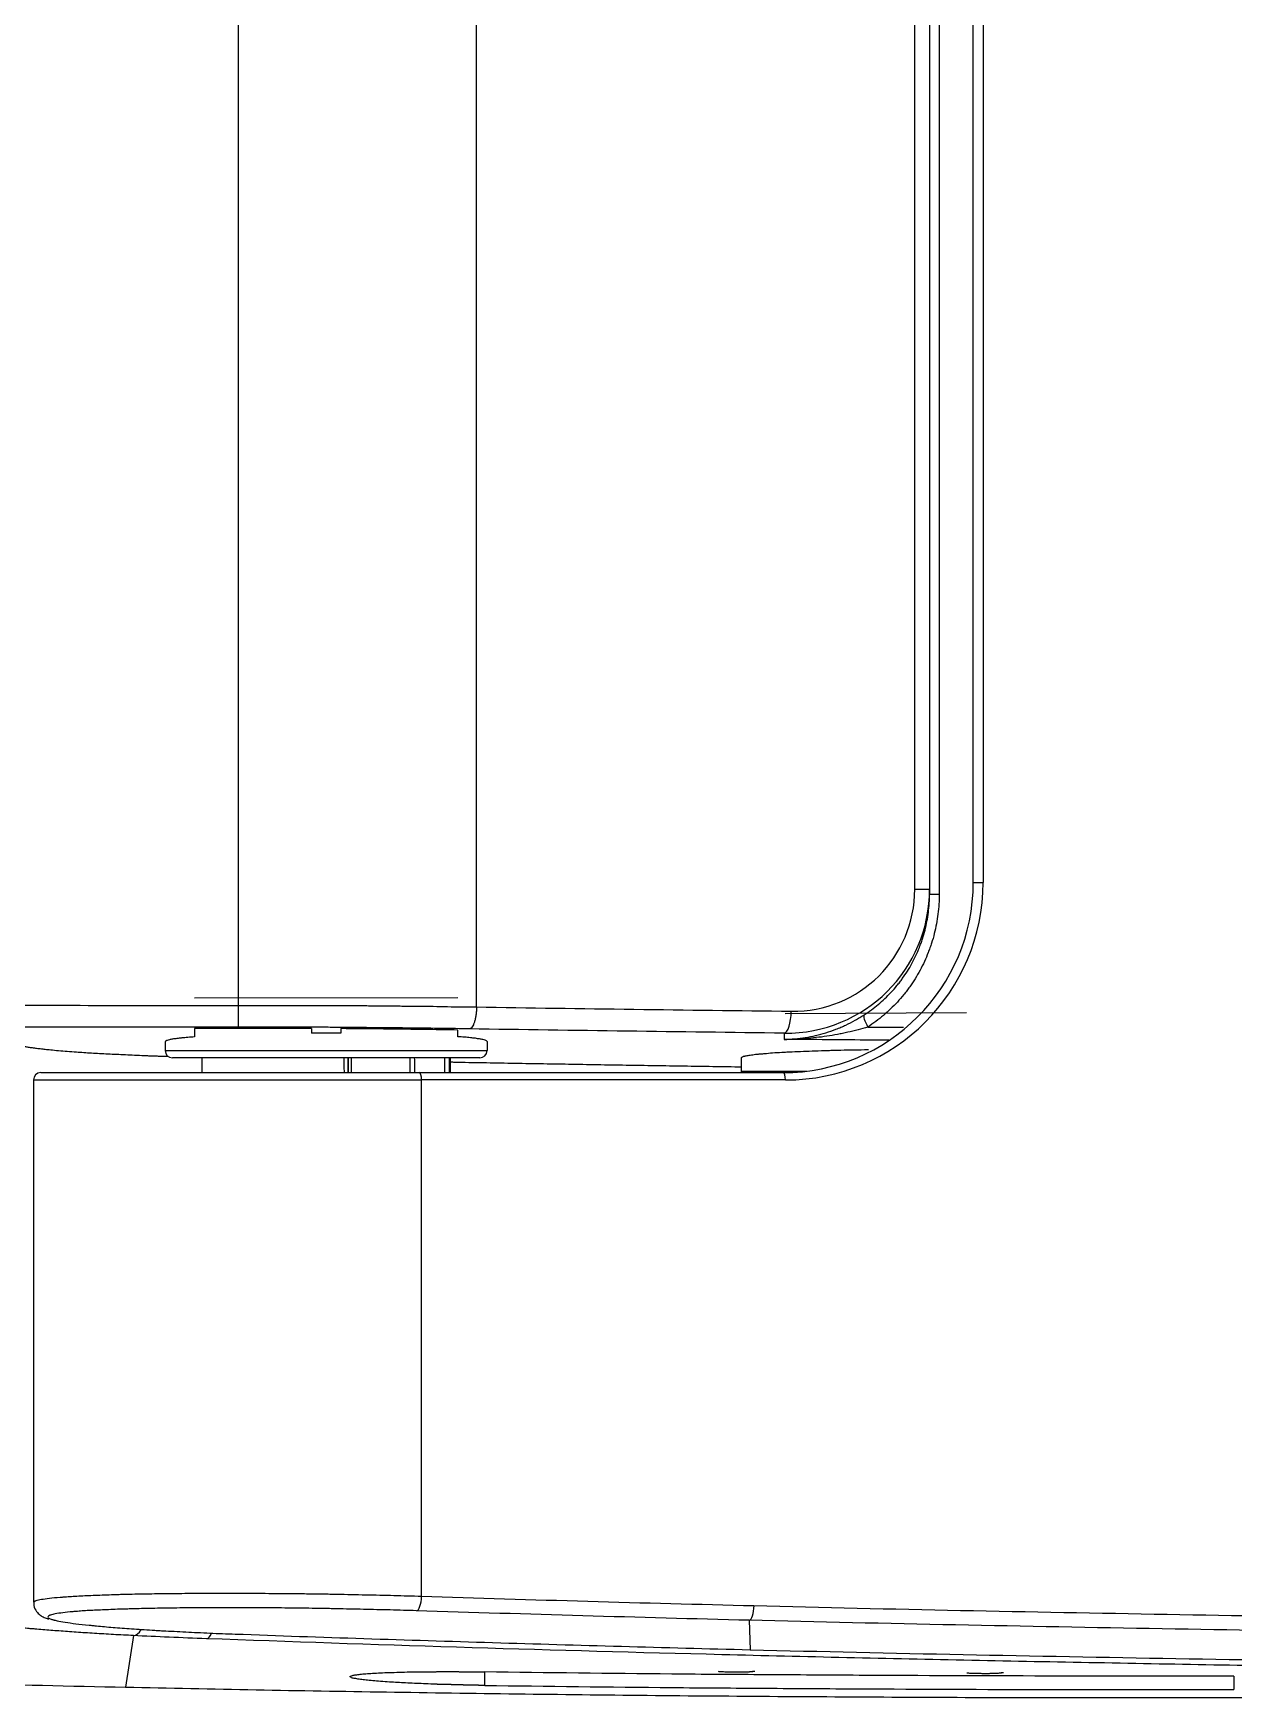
# Model space of a CAD drawing. Header units: millimetres. Extents: x -33000 to 294000, y 0 to 42408.
# Drawn here: x 8593.6 to 8675.6, y 15404.7 to 15518.5 of the extents above; entities that cross this region are included whole.
import ezdxf

# ---------------------------------------------------------------- set-up
doc = ezdxf.new("R2010")
doc.units = ezdxf.units.MM
doc.header["$LTSCALE"] = 50
doc.layers.add('arch', color=8, linetype='Continuous')

msp = doc.modelspace()

# ---------------------------------------------------------------- linework, layer by layer
at = {"layer": 'arch', "linetype": 'Continuous'}
for p, q in [((8653.83, 15459.97), (8653.83, 15749.08)), ((8654.84, 15749.08), (8654.84, 15459.97)), ((8655.5, 15749.43), (8655.5, 15459.63)), ((8657.83, 15460.42), (8657.83, 15748.63)), ((8658.5, 15748.63), (8658.5, 15460.42)), ((8653.83, 15459.97), (8654.84, 15459.97)), ((8654.84, 15459.97), (8654.84, 15459.63)), ((8657.83, 15460.42), (8658.5, 15460.42)), ((8654.84, 15459.63), (8655.5, 15459.63)), ((8604.59, 15452.54), (8622.59, 15452.55)), ((8657.36, 15451.51), (8644.96, 15451.44)), ((8602.59, 15449.54), (8602.59, 15448.93)), ((8602.59, 15448.93), (8624.59, 15448.93)), ((8624.59, 15449.55), (8624.59, 15448.93)), ((8624.09, 15448.43), (8603.09, 15448.43)), ((8605.1, 15448.43), (8605.09, 15447.42)), ((8622.09, 15447.42), (8622.09, 15448.43)), ((8641.96, 15448.42), (8641.96, 15447.53)), ((8641.96, 15447.53), (8646.46, 15447.53)), ((8593.59, 15446.92), (8593.59, 15411.21)), ((8593.59, 15446.92), (8620.11, 15446.92)), ((8594.09, 15447.42), (8619.95, 15447.42)), ((8619.95, 15447.42), (8644.83, 15447.42)), ((8645, 15446.92), (8620.11, 15446.92)), ((8642.51, 15409.98), (8642.58, 15407.97)), ((8600.42, 15408.93), (8599.88, 15405.41))]:
    msp.add_line(p, q, dxfattribs=at)
for centre, start, end in [((8603.09, 15448.93), 180, 270), ((8624.09, 15448.93), 270, 0), ((8642.46, 15447.53), 180, 191.7773), ((8594.09, 15446.92), 90, 180)]:
    msp.add_arc(centre, 0.5, start, end, dxfattribs=at)
for centre, major_axis, ratio, start_param, end_param in [((8644.83, 15460.42), (13, 0), 1, 4.712389, 6.283185), ((8644.84, 15460.13), (6.87, -7.39), 0.984122, 5.533672, 7.097085), ((8645, 15460.42), (13.5, 0), 1, 4.712389, 6.283185), ((8645.33, 15460.13), (5.8, -6.33), 0.981332, 5.539892, 7.103305), ((8644.9, 15451.62), (0.02, 1.5), 0.325964, 3.199207, 4.7161), ((8650.93, 15450.54), (0.544, -0.839), 0.254745, 3.188486, 4.548556), ((8619.95, 15446.92), (0, 0.5), 0.325982, 4.712389, 6.283185), ((8644.83, 15446.92), (0, 0.5), 0.325982, 4.712389, 6.283185), ((8619.79, 15411.63), (0.032, 0.999), 0.32583, 3.194436, 4.722836), ((8642.52, 15410.98), (0.025, 1), 0.32589, 3.194438, 4.720576), ((8600.46, 15410.43), (-0.08, -1.5), 0.514192, 0.058252, 0.785639), ((8605.46, 15410.22), (-0.05, -1.5), 0.325788, 0.052844, 0.730475)]:
    msp.add_ellipse(centre, major_axis=major_axis, ratio=ratio, start_param=start_param, end_param=end_param, dxfattribs=at)
for points, degree in [([(8607.58, 15757.03), (8607.58, 15452.02)], 1), ([(8623.87, 15451.91), (8623.87, 15757.14)], 1), ([(8590.32, 15452.03), (8596.07, 15452.02), (8601.82, 15452.02), (8607.58, 15452.02)], 3), ([(8607.58, 15450.52), (8601.82, 15450.52), (8596.07, 15450.53), (8590.32, 15450.53)], 3), ([(8604.59, 15450.44), (8604.59, 15450.25), (8604.59, 15450.06), (8604.59, 15449.87)], 3), ([(8607.58, 15450.44), (8606.58, 15450.44), (8605.59, 15450.44), (8604.59, 15450.44)], 3), ([(8612.59, 15450.44), (8612.59, 15450.33), (8612.59, 15450.22), (8612.59, 15450.11)], 3), ([(8614.59, 15450.11), (8614.26, 15450.11), (8613.59, 15450.11), (8612.92, 15450.11), (8612.59, 15450.11)], 3), ([(8614.59, 15450.43), (8614.59, 15450.32), (8614.59, 15450.22), (8614.59, 15450.11)], 3), ([(8622.59, 15449.88), (8622.59, 15450.03), (8622.59, 15450.18), (8622.59, 15450.33)], 3), ([(8644.91, 15450.12), (8644.91, 15449.99), (8644.91, 15449.87), (8644.9, 15449.74)], 3), ([(8644.9, 15449.74), (8644.9, 15449.72), (8644.9, 15449.71), (8644.9, 15449.69)], 3), ([(8650.63, 15450.54), (8651.44, 15450.53), (8652.26, 15450.53), (8653.07, 15450.52)], 3), ([(8614.84, 15447.42), (8614.83, 15447.76), (8614.83, 15448.09), (8614.83, 15448.43)], 3), ([(8615.09, 15447.42), (8615.09, 15447.76), (8615.09, 15448.09), (8615.09, 15448.43)], 3), ([(8615.09, 15448.43), (8615.09, 15448.09), (8615.09, 15447.76), (8615.09, 15447.42)], 3), ([(8615.3, 15448.43), (8615.3, 15448.09), (8615.3, 15447.76), (8615.31, 15447.42)], 3), ([(8619.34, 15447.42), (8619.34, 15447.76), (8619.34, 15448.09), (8619.34, 15448.43)], 3), ([(8619.62, 15448.43), (8619.63, 15448.09), (8619.63, 15447.76), (8619.63, 15447.42)], 3), ([(8621.7, 15447.42), (8621.7, 15447.76), (8621.7, 15448.09), (8621.7, 15448.43)], 3), ([(8622, 15448.43), (8622, 15448.09), (8622, 15447.76), (8622, 15447.42)], 3), ([(8620.11, 15411.63), (8620.11, 15423.39), (8620.11, 15435.16), (8620.11, 15446.92)], 3), ([(8620.11, 15411.63), (8627.69, 15411.38), (8635.27, 15411.17), (8642.84, 15410.98)], 3), ([(8642.51, 15409.98), (8634.93, 15410.17), (8627.35, 15410.39), (8619.77, 15410.63)], 3), ([(8605.43, 15408.72), (8604.55, 15408.75), (8602.84, 15408.82), (8601.22, 15408.89), (8600.42, 15408.93)], 3), ([(8624.43, 15405.53), (8624.43, 15405.84), (8624.43, 15406.14), (8624.43, 15406.45)], 3), ([(8675.63, 15406.16), (8675.63, 15405.85), (8675.63, 15405.54), (8675.63, 15405.24)], 3)]:
    msp.add_open_spline(points, degree=degree, dxfattribs=at)
for points, knots in [([(8650.37, 15451.37), (8650.71, 15451.59), (8651.03, 15451.83), (8651.64, 15452.34), (8651.93, 15452.62), (8652.35, 15453.06), (8652.48, 15453.21), (8652.67, 15453.45), (8652.74, 15453.52), (8652.86, 15453.69), (8652.92, 15453.77), (8653.22, 15454.18), (8653.44, 15454.52), (8653.82, 15455.24), (8654, 15455.61), (8654.19, 15456.08), (8654.24, 15456.23), (8654.29, 15456.37), (8654.32, 15456.47), (8654.34, 15456.52), (8654.42, 15456.77), (8654.48, 15456.97), (8654.63, 15457.57), (8654.71, 15457.97), (8654.81, 15458.79), (8654.84, 15459.21), (8654.84, 15459.63)], [0, 0, 0, 0, 0.125, 0.125, 0.25, 0.25, 0.3125, 0.3125, 0.34375, 0.34375, 0.375, 0.375, 0.5, 0.5, 0.625, 0.625, 0.65625, 0.671875, 0.671875, 0.6875, 0.6875, 0.75, 0.75, 0.875, 0.875, 1, 1, 1, 1]), ([(8655.5, 15459.63), (8655.5, 15459.17), (8655.47, 15458.71), (8655.36, 15457.82), (8655.28, 15457.37), (8655.11, 15456.71), (8655.05, 15456.49), (8654.96, 15456.22), (8654.95, 15456.17), (8654.91, 15456.06), (8654.85, 15455.9), (8654.79, 15455.74), (8654.59, 15455.22), (8654.4, 15454.81), (8653.98, 15454.03), (8653.74, 15453.65), (8653.42, 15453.19), (8653.35, 15453.1), (8653.25, 15452.97), (8653.22, 15452.92), (8653.15, 15452.84), (8652.97, 15452.62), (8652.79, 15452.41), (8652.34, 15451.92), (8652.02, 15451.62), (8651.35, 15451.05), (8651, 15450.78), (8650.63, 15450.54)], [0, 0, 0, 0, 0.125, 0.125, 0.25, 0.25, 0.3125, 0.3125, 0.328125, 0.328125, 0.34375, 0.375, 0.375, 0.5, 0.5, 0.625, 0.625, 0.65625, 0.65625, 0.671875, 0.671875, 0.6875, 0.75, 0.75, 0.875, 0.875, 1, 1, 1, 1]), ([(8607.58, 15452.02), (8607.58, 15451.93), (8607.58, 15451.83), (8607.58, 15451.65), (8607.58, 15451.55), (8607.58, 15451.38), (8607.58, 15451.29), (8607.58, 15451.13), (8607.58, 15451.06), (8607.58, 15450.92), (8607.58, 15450.86), (8607.58, 15450.75), (8607.58, 15450.7), (8607.58, 15450.62), (8607.58, 15450.59), (8607.58, 15450.54), (8607.58, 15450.53), (8607.58, 15450.52)], [0, 0, 0, 0, 0.125, 0.125, 0.25, 0.25, 0.375, 0.375, 0.5, 0.5, 0.625, 0.625, 0.75, 0.75, 0.875, 0.875, 1, 1, 1, 1]), ([(8607.58, 15452.02), (8607.92, 15452.02), (8608.61, 15452.02), (8609.31, 15452.02), (8610, 15452.02), (8610.35, 15452.02), (8611.04, 15452.02), (8611.38, 15452.02), (8612.07, 15452.02), (8612.42, 15452.02), (8613.11, 15452.02), (8613.45, 15452.02), (8613.97, 15452.01), (8614.14, 15452.01), (8614.49, 15452.01), (8614.66, 15452.01), (8615.17, 15452.01), (8615.52, 15452.01), (8616.2, 15452), (8616.54, 15452), (8617.22, 15451.99), (8617.56, 15451.99), (8618.23, 15451.98), (8618.57, 15451.98), (8619.07, 15451.97), (8619.24, 15451.97), (8619.58, 15451.97), (8619.74, 15451.97), (8620.24, 15451.96), (8620.58, 15451.96), (8621.24, 15451.95), (8621.57, 15451.94), (8622.23, 15451.93), (8622.89, 15451.92), (8623.55, 15451.91), (8623.87, 15451.91)], [0, 0, 0, 0, 0.0625, 0.125, 0.125, 0.1875, 0.1875, 0.25, 0.25, 0.3125, 0.3125, 0.375, 0.375, 0.40625, 0.40625, 0.4375, 0.4375, 0.5, 0.5, 0.5625, 0.5625, 0.625, 0.625, 0.6875, 0.6875, 0.71875, 0.71875, 0.75, 0.75, 0.8125, 0.8125, 0.875, 0.875, 0.9375, 1, 1, 1, 1]), ([(8623.87, 15451.91), (8623.87, 15451.81), (8623.87, 15451.72), (8623.85, 15451.53), (8623.84, 15451.44), (8623.82, 15451.26), (8623.8, 15451.18), (8623.77, 15451.02), (8623.75, 15450.94), (8623.7, 15450.81), (8623.68, 15450.74), (8623.63, 15450.63), (8623.6, 15450.59), (8623.54, 15450.51), (8623.51, 15450.47), (8623.45, 15450.43), (8623.42, 15450.42), (8623.39, 15450.41)], [0, 0, 0, 0, 0.125, 0.125, 0.25, 0.25, 0.375, 0.375, 0.5, 0.5, 0.625, 0.625, 0.75, 0.75, 0.875, 0.875, 1, 1, 1, 1]), ([(8623.87, 15451.91), (8627.46, 15451.85), (8631.05, 15451.8), (8638.22, 15451.71), (8641.8, 15451.66), (8645.39, 15451.62)], [0, 0, 0, 0, 0.5, 0.5, 1, 1, 1, 1]), ([(8644.9, 15449.69), (8644.91, 15449.69), (8644.91, 15449.69), (8644.92, 15449.69), (8644.92, 15449.69), (8644.92, 15449.69), (8644.92, 15449.69), (8644.92, 15449.69), (8644.93, 15449.69), (8644.93, 15449.69), (8644.94, 15449.69), (8644.96, 15449.69), (8644.98, 15449.69), (8645.02, 15449.69), (8645.05, 15449.69), (8645.14, 15449.7), (8645.2, 15449.7), (8645.33, 15449.71), (8645.39, 15449.71), (8645.51, 15449.72), (8645.57, 15449.72), (8645.87, 15449.75), (8646.11, 15449.78), (8646.58, 15449.86), (8646.82, 15449.9), (8647.29, 15450.01), (8647.52, 15450.08), (8647.98, 15450.22), (8648.21, 15450.3), (8648.5, 15450.41), (8648.56, 15450.43), (8648.67, 15450.48), (8648.73, 15450.5), (8648.9, 15450.57), (8649.01, 15450.62), (8649.34, 15450.78), (8649.55, 15450.89), (8649.87, 15451.06), (8649.97, 15451.12), (8650.17, 15451.25), (8650.27, 15451.31), (8650.37, 15451.37)], [0, 0, 0, 0, 0.001953, 0.00293, 0.003418, 0.003418, 0.003662, 0.003662, 0.003906, 0.003906, 0.007812, 0.007812, 0.015625, 0.015625, 0.03125, 0.03125, 0.0625, 0.0625, 0.09375, 0.09375, 0.125, 0.125, 0.25, 0.25, 0.375, 0.375, 0.5, 0.5, 0.625, 0.625, 0.65625, 0.65625, 0.6875, 0.6875, 0.75, 0.75, 0.875, 0.875, 0.9375, 0.9375, 1, 1, 1, 1]), ([(8604.59, 15449.87), (8604.43, 15449.85), (8604.28, 15449.84), (8603.99, 15449.82), (8603.86, 15449.8), (8603.7, 15449.79), (8603.67, 15449.78), (8603.61, 15449.78), (8603.52, 15449.77), (8603.44, 15449.76), (8603.28, 15449.74), (8603.09, 15449.71), (8602.87, 15449.67), (8602.76, 15449.64), (8602.7, 15449.62), (8602.68, 15449.61), (8602.66, 15449.6), (8602.65, 15449.6), (8602.64, 15449.59), (8602.63, 15449.58), (8602.6, 15449.57), (8602.59, 15449.55), (8602.59, 15449.54)], [0, 0, 0, 0, 0.125, 0.125, 0.25, 0.25, 0.28125, 0.28125, 0.3125, 0.375, 0.375, 0.5, 0.625, 0.75, 0.75, 0.8125, 0.8125, 0.84375, 0.84375, 0.875, 0.875, 1, 1, 1, 1]), ([(8623.39, 15450.41), (8623.07, 15450.42), (8622.43, 15450.43), (8621.8, 15450.43), (8621.15, 15450.44), (8620.83, 15450.45), (8620.19, 15450.46), (8619.87, 15450.46), (8619.38, 15450.47), (8619.22, 15450.47), (8618.89, 15450.47), (8618.73, 15450.48), (8618.24, 15450.48), (8617.92, 15450.48), (8617.26, 15450.49), (8616.93, 15450.49), (8616.28, 15450.5), (8615.61, 15450.51), (8614.95, 15450.51), (8614.45, 15450.51), (8614.28, 15450.51), (8613.95, 15450.51), (8613.78, 15450.52), (8613.28, 15450.52), (8612.94, 15450.52), (8612.27, 15450.52), (8611.94, 15450.52), (8611.27, 15450.52), (8610.93, 15450.52), (8610.26, 15450.52), (8609.93, 15450.52), (8609.26, 15450.52), (8608.58, 15450.52), (8607.91, 15450.52), (8607.58, 15450.52)], [0, 0, 0, 0, 0.0625, 0.125, 0.125, 0.1875, 0.1875, 0.25, 0.25, 0.28125, 0.28125, 0.3125, 0.3125, 0.375, 0.375, 0.4375, 0.4375, 0.5, 0.5625, 0.5625, 0.59375, 0.59375, 0.625, 0.625, 0.6875, 0.6875, 0.75, 0.75, 0.8125, 0.8125, 0.875, 0.875, 0.9375, 1, 1, 1, 1]), ([(8612.59, 15450.44), (8612.38, 15450.44), (8612.17, 15450.44), (8611.76, 15450.44), (8611.55, 15450.44), (8610.92, 15450.44), (8610.5, 15450.44), (8609.67, 15450.44), (8609.25, 15450.44), (8608.41, 15450.44), (8607.99, 15450.44), (8607.58, 15450.44)], [0, 0, 0, 0, 0.125, 0.125, 0.25, 0.25, 0.5, 0.5, 0.75, 0.75, 1, 1, 1, 1]), ([(8622.59, 15450.33), (8622.27, 15450.34), (8621.61, 15450.35), (8620.96, 15450.36), (8620.3, 15450.37), (8619.97, 15450.37), (8619.31, 15450.38), (8618.97, 15450.39), (8618.31, 15450.39), (8617.98, 15450.4), (8617.47, 15450.4), (8617.3, 15450.41), (8616.97, 15450.41), (8616.8, 15450.41), (8616.29, 15450.42), (8615.95, 15450.42), (8615.27, 15450.42), (8614.93, 15450.43), (8614.59, 15450.43)], [0, 0, 0, 0, 0.125, 0.25, 0.25, 0.375, 0.375, 0.5, 0.5, 0.625, 0.625, 0.6875, 0.6875, 0.75, 0.75, 0.875, 0.875, 1, 1, 1, 1]), ([(8624.59, 15449.55), (8624.59, 15449.57), (8624.58, 15449.58), (8624.54, 15449.61), (8624.47, 15449.64), (8624.37, 15449.67), (8624.24, 15449.7), (8624.16, 15449.71), (8624.06, 15449.73), (8624.04, 15449.73), (8623.99, 15449.74), (8623.97, 15449.74), (8623.9, 15449.75), (8623.85, 15449.76), (8623.69, 15449.78), (8623.46, 15449.81), (8623.06, 15449.85), (8622.75, 15449.87), (8622.59, 15449.88)], [0, 0, 0, 0, 0.125, 0.125, 0.25, 0.375, 0.375, 0.5, 0.5, 0.53125, 0.53125, 0.5625, 0.5625, 0.625, 0.625, 0.75, 0.875, 1, 1, 1, 1]), ([(8644.91, 15450.12), (8641.32, 15450.16), (8637.74, 15450.21), (8630.56, 15450.3), (8626.98, 15450.36), (8623.39, 15450.41)], [0, 0, 0, 0, 0.5, 0.5, 1, 1, 1, 1]), ([(8650.63, 15450.54), (8650.4, 15450.47), (8650.18, 15450.41), (8649.72, 15450.29), (8649.48, 15450.23), (8649.13, 15450.15), (8649.01, 15450.12), (8648.78, 15450.08), (8648.66, 15450.05), (8648.3, 15449.99), (8648.06, 15449.95), (8647.58, 15449.87), (8647.34, 15449.84), (8646.85, 15449.79), (8646.61, 15449.77), (8646.13, 15449.73), (8645.88, 15449.72), (8645.52, 15449.7), (8645.39, 15449.7), (8645.21, 15449.69), (8645.15, 15449.69), (8645.06, 15449.69), (8645.03, 15449.69), (8644.98, 15449.69), (8644.96, 15449.69), (8644.94, 15449.69), (8644.93, 15449.69), (8644.92, 15449.69), (8644.92, 15449.69), (8644.92, 15449.69), (8644.92, 15449.69), (8644.91, 15449.69), (8644.91, 15449.69), (8644.9, 15449.69)], [0, 0, 0, 0, 0.125, 0.125, 0.25, 0.25, 0.3125, 0.3125, 0.375, 0.375, 0.5, 0.5, 0.625, 0.625, 0.75, 0.75, 0.875, 0.875, 0.9375, 0.9375, 0.96875, 0.96875, 0.984375, 0.984375, 0.992188, 0.992188, 0.996094, 0.996094, 0.99707, 0.99707, 0.998047, 0.998047, 1, 1, 1, 1]), ([(8592.13, 15449.47), (8592.13, 15449.47), (8592.13, 15449.47), (8592.14, 15449.47), (8592.14, 15449.46), (8592.15, 15449.46), (8592.15, 15449.45), (8592.16, 15449.45), (8592.16, 15449.45), (8592.17, 15449.44), (8592.18, 15449.44), (8592.18, 15449.44), (8592.19, 15449.43), (8592.19, 15449.43), (8592.2, 15449.42), (8592.21, 15449.42), (8592.22, 15449.42), (8592.22, 15449.41), (8592.23, 15449.41), (8592.24, 15449.41), (8592.25, 15449.4), (8592.25, 15449.4), (8592.26, 15449.39), (8592.27, 15449.39), (8592.28, 15449.39), (8592.29, 15449.38), (8592.3, 15449.38), (8592.31, 15449.38), (8592.32, 15449.37), (8592.33, 15449.37), (8592.34, 15449.37), (8592.35, 15449.36), (8592.36, 15449.36), (8592.37, 15449.35), (8592.38, 15449.35), (8592.39, 15449.35), (8592.4, 15449.34), (8592.42, 15449.34), (8592.43, 15449.34), (8592.44, 15449.33), (8592.45, 15449.33), (8592.47, 15449.32), (8592.48, 15449.32), (8592.49, 15449.32), (8592.5, 15449.31), (8592.52, 15449.31), (8592.53, 15449.31), (8592.59, 15449.29), (8592.72, 15449.26), (8592.92, 15449.22), (8593.16, 15449.18), (8593.42, 15449.14), (8593.72, 15449.1), (8594.04, 15449.06), (8594.39, 15449.02), (8594.8, 15448.98), (8595.3, 15448.93), (8595.89, 15448.88), (8596.47, 15448.84), (8597.02, 15448.8), (8597.55, 15448.77), (8598.1, 15448.74), (8598.67, 15448.71), (8599.26, 15448.68), (8599.87, 15448.65), (8600.5, 15448.62), (8600.97, 15448.6), (8601.27, 15448.59), (8601.39, 15448.58), (8601.51, 15448.58), (8601.63, 15448.58), (8601.75, 15448.57), (8601.86, 15448.57), (8601.98, 15448.56), (8602.11, 15448.56), (8602.23, 15448.55), (8602.35, 15448.55), (8602.47, 15448.55), (8602.55, 15448.54), (8602.59, 15448.54)], [0, 0, 0, 0, 0.003412, 0.006821, 0.010227, 0.01363, 0.01703, 0.020427, 0.023821, 0.027212, 0.030601, 0.033986, 0.037369, 0.040748, 0.044125, 0.0475, 0.050871, 0.05424, 0.057607, 0.06097, 0.064332, 0.06769, 0.071047, 0.0744, 0.077752, 0.0811, 0.084447, 0.087791, 0.091133, 0.094473, 0.09781, 0.101145, 0.104478, 0.107809, 0.111138, 0.114465, 0.11779, 0.121112, 0.124433, 0.127752, 0.131069, 0.134384, 0.137697, 0.141009, 0.144318, 0.147626, 0.150933, 0.154237, 0.192347, 0.230438, 0.268563, 0.306777, 0.345068, 0.383323, 0.421594, 0.459933, 0.510938, 0.561875, 0.612871, 0.651116, 0.689316, 0.727523, 0.765792, 0.804097, 0.842347, 0.880594, 0.91889, 0.925666, 0.932438, 0.939206, 0.945971, 0.952733, 0.959492, 0.966248, 0.973002, 0.979754, 0.986504, 0.993252, 1, 1, 1, 1]), ([(8650.67, 15448.97), (8650.65, 15448.97), (8650.64, 15448.97), (8650.31, 15448.97), (8649.69, 15448.96), (8649.08, 15448.95), (8648.63, 15448.94), (8648.44, 15448.93), (8648.25, 15448.93), (8648.18, 15448.93), (8648.14, 15448.93), (8648.03, 15448.92), (8647.96, 15448.92), (8647.59, 15448.91), (8647.3, 15448.9), (8646.75, 15448.88), (8646.48, 15448.87), (8645.95, 15448.85), (8645.7, 15448.84), (8645.42, 15448.83), (8645.39, 15448.83), (8645.33, 15448.82), (8645.24, 15448.82), (8645.15, 15448.81), (8644.97, 15448.81), (8644.86, 15448.8), (8644.52, 15448.78), (8644.31, 15448.77), (8643.91, 15448.74), (8643.73, 15448.72), (8643.51, 15448.7), (8643.46, 15448.7), (8643.38, 15448.69), (8643.34, 15448.69), (8643.21, 15448.68), (8643.14, 15448.67), (8642.91, 15448.65), (8642.65, 15448.61), (8642.44, 15448.58), (8642.3, 15448.56), (8642.25, 15448.55), (8642.21, 15448.54), (8642.19, 15448.53), (8642.18, 15448.53), (8642.16, 15448.52), (8642.14, 15448.52), (8642.07, 15448.5), (8642.02, 15448.48), (8641.97, 15448.45), (8641.96, 15448.43), (8641.96, 15448.42)], [0, 0, 0, 0, 0.003718, 0.003718, 0.070713, 0.137708, 0.137708, 0.171206, 0.17958, 0.17958, 0.187954, 0.187954, 0.204703, 0.204703, 0.271698, 0.271698, 0.338693, 0.338693, 0.405688, 0.405688, 0.414062, 0.414062, 0.422437, 0.439185, 0.439185, 0.472683, 0.472683, 0.539678, 0.539678, 0.606673, 0.606673, 0.623421, 0.623421, 0.64017, 0.64017, 0.673668, 0.673668, 0.740662, 0.807657, 0.807657, 0.841155, 0.849529, 0.849529, 0.857904, 0.857904, 0.874652, 0.874652, 0.941647, 0.941647, 1, 1, 1, 1]), ([(8652.06, 15449.63), (8651.66, 15449.63), (8651.25, 15449.64), (8648.87, 15449.66), (8646.89, 15449.68), (8644.9, 15449.69)], [0, 0, 0, 0, 0.171242, 0.171242, 1, 1, 1, 1]), ([(8602.59, 15448.54), (8602.61, 15448.54), (8602.65, 15448.54), (8602.72, 15448.54), (8602.76, 15448.54), (8602.78, 15448.54)], [0, 0, 0, 0, 0.33335, 0.666682, 1, 1, 1, 1]), ([(8622.09, 15448.15), (8622.18, 15448.15), (8622.93, 15448.13), (8624.32, 15448.11), (8626.26, 15448.07), (8628.21, 15448.04), (8630.17, 15448.01), (8632.13, 15447.97), (8634.1, 15447.94), (8636.07, 15447.91), (8638.05, 15447.88), (8640.03, 15447.85), (8641.36, 15447.83), (8642.02, 15447.82)], [0, 0, 0, 0, 0.014537, 0.111755, 0.209267, 0.307073, 0.405173, 0.503569, 0.602261, 0.70125, 0.800535, 0.900119, 1, 1, 1, 1]), ([(8593.59, 15411.21), (8593.59, 15411.22), (8593.6, 15411.23), (8593.62, 15411.26), (8593.64, 15411.27), (8593.68, 15411.29), (8593.69, 15411.3), (8593.72, 15411.31), (8593.73, 15411.32), (8593.75, 15411.32), (8593.76, 15411.33), (8593.86, 15411.36), (8593.98, 15411.39), (8594.28, 15411.44), (8594.46, 15411.47), (8594.89, 15411.52), (8595.13, 15411.54), (8595.44, 15411.56), (8595.47, 15411.57), (8595.54, 15411.57), (8595.58, 15411.57), (8595.69, 15411.58), (8595.91, 15411.6), (8596.14, 15411.61), (8596.64, 15411.64), (8597.35, 15411.68), (8598.16, 15411.71), (8598.81, 15411.73), (8599.04, 15411.74), (8599.32, 15411.75), (8599.38, 15411.75), (8599.5, 15411.75), (8599.56, 15411.76), (8599.73, 15411.76), (8599.85, 15411.76), (8600.46, 15411.78), (8600.96, 15411.79), (8601.99, 15411.8), (8602.53, 15411.81), (8603.64, 15411.82), (8604.22, 15411.83), (8604.88, 15411.83), (8604.96, 15411.83), (8605.11, 15411.83), (8605.33, 15411.83), (8605.56, 15411.83), (8606.01, 15411.83), (8606.31, 15411.83), (8607.23, 15411.83), (8607.85, 15411.83), (8609.11, 15411.83), (8609.75, 15411.82), (8610.72, 15411.81), (8611.05, 15411.81), (8611.54, 15411.8), (8611.71, 15411.8), (8612.04, 15411.8), (8612.2, 15411.8), (8612.7, 15411.79), (8613.02, 15411.79), (8613.52, 15411.78), (8613.69, 15411.78), (8614.02, 15411.77), (8614.18, 15411.77), (8615, 15411.75), (8615.65, 15411.74), (8616.94, 15411.71), (8617.59, 15411.7), (8618.86, 15411.66), (8619.49, 15411.65), (8620.11, 15411.63)], [0, 0, 0, 0, 0.018747, 0.018747, 0.04457, 0.04457, 0.057481, 0.057481, 0.063936, 0.063936, 0.070392, 0.070392, 0.122037, 0.122037, 0.173682, 0.173682, 0.225327, 0.225327, 0.231782, 0.231782, 0.238238, 0.238238, 0.251149, 0.276972, 0.276972, 0.328616, 0.380261, 0.380261, 0.406084, 0.406084, 0.412539, 0.412539, 0.418995, 0.418995, 0.431906, 0.431906, 0.483551, 0.483551, 0.535196, 0.535196, 0.586841, 0.586841, 0.593297, 0.593297, 0.599752, 0.612663, 0.612663, 0.638486, 0.638486, 0.690131, 0.690131, 0.741776, 0.741776, 0.767598, 0.767598, 0.780509, 0.780509, 0.79342, 0.79342, 0.819243, 0.819243, 0.832154, 0.832154, 0.845065, 0.845065, 0.89671, 0.89671, 0.948355, 0.948355, 1, 1, 1, 1]), ([(8593.62, 15411.21), (8593.61, 15411.13), (8593.6, 15410.9), (8593.8, 15410.55), (8594.04, 15410.32), (8594.28, 15410.19), (8594.46, 15410.11), (8594.6, 15410.08), (8594.64, 15410.07)], [0, 0, 0, 0, 0.075719, 0.245634, 0.40836, 0.601237, 0.878176, 1, 1, 1, 1]), ([(8600.42, 15408.93), (8599.96, 15408.96), (8599.5, 15408.98), (8598.61, 15409.03), (8597.74, 15409.08), (8596.5, 15409.16), (8595.32, 15409.25), (8594.58, 15409.3), (8594.04, 15409.35), (8593.87, 15409.36), (8593.65, 15409.38), (8593.6, 15409.39), (8593.52, 15409.39), (8593.39, 15409.4), (8593.26, 15409.42), (8592.84, 15409.45), (8592.2, 15409.51), (8591.33, 15409.61), (8590.54, 15409.7), (8590.07, 15409.76), (8589.63, 15409.82), (8589.43, 15409.85), (8589.21, 15409.89), (8589.19, 15409.89), (8589.14, 15409.9), (8589.07, 15409.91), (8588.91, 15409.94), (8588.79, 15409.96), (8588.55, 15410.01), (8588.27, 15410.07), (8587.94, 15410.16), (8587.78, 15410.21), (8587.66, 15410.27), (8587.61, 15410.3), (8587.58, 15410.33)], [0, 0, 0, 0, 0.0625, 0.0625, 0.125, 0.1875, 0.25, 0.3125, 0.3125, 0.34375, 0.34375, 0.351563, 0.351563, 0.359375, 0.375, 0.375, 0.4375, 0.5, 0.5625, 0.625, 0.625, 0.6875, 0.6875, 0.695312, 0.695312, 0.703125, 0.71875, 0.75, 0.75, 0.8125, 0.875, 0.9375, 0.9375, 1, 1, 1, 1]), ([(8594.76, 15410.34), (8594.75, 15410.34), (8594.75, 15410.33), (8594.73, 15410.33), (8594.72, 15410.33), (8594.7, 15410.32), (8594.69, 15410.31), (8594.66, 15410.3), (8594.65, 15410.3), (8594.61, 15410.27), (8594.59, 15410.26), (8594.56, 15410.21), (8594.57, 15410.15), (8594.71, 15410.09), (8594.83, 15410.04), (8594.86, 15410.03), (8594.89, 15410.03)], [0, 0, 0, 0, 0.024325, 0.024325, 0.061633, 0.061633, 0.098941, 0.098941, 0.173556, 0.173556, 0.322788, 0.322788, 0.621251, 0.919713, 0.919713, 1, 1, 1, 1]), ([(8619.77, 15410.63), (8619.18, 15410.65), (8618.58, 15410.67), (8617.37, 15410.7), (8616.76, 15410.71), (8615.53, 15410.74), (8614.91, 15410.75), (8614.13, 15410.77), (8613.98, 15410.77), (8613.66, 15410.78), (8613.51, 15410.78), (8613.04, 15410.79), (8612.72, 15410.79), (8612.25, 15410.8), (8612.1, 15410.8), (8611.79, 15410.8), (8611.63, 15410.81), (8611.16, 15410.81), (8610.85, 15410.82), (8609.93, 15410.82), (8609.32, 15410.83), (8608.12, 15410.83), (8607.53, 15410.84), (8606.66, 15410.84), (8606.37, 15410.84), (8605.94, 15410.83), (8605.73, 15410.83), (8605.51, 15410.83), (8605.37, 15410.83), (8605.3, 15410.83), (8604.67, 15410.83), (8604.12, 15410.83), (8603.06, 15410.81), (8602.55, 15410.81), (8601.57, 15410.79), (8601.09, 15410.78), (8600.52, 15410.76), (8600.41, 15410.76), (8600.24, 15410.76), (8600.18, 15410.76), (8600.07, 15410.75), (8599.8, 15410.74), (8599.53, 15410.74), (8598.91, 15410.71), (8598.14, 15410.68), (8597.46, 15410.65), (8596.99, 15410.62), (8596.84, 15410.61), (8596.63, 15410.59), (8596.56, 15410.58), (8596.45, 15410.58), (8596.42, 15410.57), (8596.35, 15410.57), (8596.32, 15410.57), (8596.03, 15410.54), (8595.8, 15410.52), (8595.4, 15410.47), (8595.22, 15410.44), (8594.95, 15410.39), (8594.84, 15410.37), (8594.76, 15410.34)], [0, 0, 0, 0, 0.055808, 0.055808, 0.111616, 0.111616, 0.167425, 0.167425, 0.181377, 0.181377, 0.195329, 0.195329, 0.223233, 0.223233, 0.237185, 0.237185, 0.251137, 0.251137, 0.279041, 0.279041, 0.334849, 0.334849, 0.390658, 0.390658, 0.418562, 0.418562, 0.432514, 0.43949, 0.43949, 0.446466, 0.446466, 0.502274, 0.502274, 0.558082, 0.558082, 0.613891, 0.613891, 0.627843, 0.627843, 0.634819, 0.634819, 0.641795, 0.669699, 0.669699, 0.725507, 0.781315, 0.781315, 0.80922, 0.80922, 0.823172, 0.823172, 0.830148, 0.830148, 0.837124, 0.837124, 0.892932, 0.892932, 0.94874, 0.94874, 1, 1, 1, 1]), ([(8594.89, 15410.03), (8594.92, 15410.02), (8594.95, 15410.01), (8595, 15410), (8595.01, 15409.99), (8595.05, 15409.99), (8595.06, 15409.98), (8595.12, 15409.97), (8595.16, 15409.96), (8595.36, 15409.92), (8595.54, 15409.88), (8595.98, 15409.81), (8596.22, 15409.78), (8596.76, 15409.71), (8597.06, 15409.68), (8597.47, 15409.64), (8597.56, 15409.63), (8597.73, 15409.61), (8597.99, 15409.58), (8598.26, 15409.56), (8598.82, 15409.51), (8599.22, 15409.48), (8600.06, 15409.41), (8600.51, 15409.38), (8601.21, 15409.34), (8601.45, 15409.32), (8601.75, 15409.3), (8601.81, 15409.3), (8601.94, 15409.29), (8602.12, 15409.28), (8602.31, 15409.27), (8602.94, 15409.24), (8603.46, 15409.21), (8604.53, 15409.16), (8605.08, 15409.13), (8606.21, 15409.08), (8606.79, 15409.06), (8607.38, 15409.04)], [0, 0, 0, 0, 0.021526, 0.021526, 0.033175, 0.033175, 0.044823, 0.044823, 0.06812, 0.06812, 0.161308, 0.161308, 0.254496, 0.254496, 0.347684, 0.347684, 0.370981, 0.370981, 0.394278, 0.440872, 0.440872, 0.53406, 0.53406, 0.627248, 0.627248, 0.673842, 0.673842, 0.685491, 0.685491, 0.697139, 0.720436, 0.720436, 0.813624, 0.813624, 0.906812, 0.906812, 1, 1, 1, 1]), ([(8755.46, 15408.34), (8753.1, 15408.34), (8750.75, 15408.36), (8746.04, 15408.39), (8743.69, 15408.41), (8736.63, 15408.47), (8731.92, 15408.52), (8722.51, 15408.62), (8717.81, 15408.68), (8708.39, 15408.8), (8703.69, 15408.86), (8694.27, 15409), (8689.57, 15409.07), (8680.16, 15409.23), (8675.45, 15409.31), (8661.33, 15409.56), (8651.92, 15409.74), (8642.51, 15409.98)], [0, 0, 0, 0, 0.0625, 0.0625, 0.125, 0.125, 0.25, 0.25, 0.375, 0.375, 0.5, 0.5, 0.625, 0.625, 0.75, 0.75, 1, 1, 1, 1]), ([(8642.84, 15410.98), (8652.25, 15410.74), (8661.66, 15410.56), (8675.78, 15410.31), (8680.48, 15410.23), (8689.89, 15410.07), (8694.6, 15410), (8704.01, 15409.86), (8713.42, 15409.73), (8722.83, 15409.62), (8732.24, 15409.52), (8736.95, 15409.47), (8744.01, 15409.41), (8746.36, 15409.39), (8751.06, 15409.36), (8753.42, 15409.34), (8755.77, 15409.34)], [0, 0, 0, 0, 0.25, 0.25, 0.375, 0.375, 0.5, 0.5, 0.625, 0.75, 0.75, 0.875, 0.875, 0.9375, 0.9375, 1, 1, 1, 1]), ([(8607.38, 15409.04), (8610.31, 15408.93), (8613.24, 15408.83), (8619.11, 15408.64), (8622.04, 15408.55), (8630.84, 15408.28), (8636.71, 15408.11), (8642.58, 15407.97)], [0, 0, 0, 0, 0.25, 0.25, 0.5, 0.5, 1, 1, 1, 1]), ([(8742.06, 15406), (8739.22, 15406.03), (8736.37, 15406.06), (8730.68, 15406.12), (8727.83, 15406.16), (8719.29, 15406.26), (8713.59, 15406.33), (8702.21, 15406.48), (8696.51, 15406.56), (8685.13, 15406.74), (8679.43, 15406.83), (8670.89, 15406.98), (8668.04, 15407.04), (8662.35, 15407.14), (8656.66, 15407.25), (8650.96, 15407.38), (8645.27, 15407.51), (8642.43, 15407.58), (8628.19, 15407.94), (8616.81, 15408.3), (8605.43, 15408.72)], [0, 0, 0, 0, 0.0625, 0.0625, 0.125, 0.125, 0.25, 0.25, 0.375, 0.375, 0.5, 0.5, 0.5625, 0.5625, 0.625, 0.6875, 0.6875, 0.75, 0.75, 1, 1, 1, 1]), ([(8642.58, 15407.97), (8652.28, 15407.72), (8661.98, 15407.54), (8676.54, 15407.28), (8681.39, 15407.2), (8691.1, 15407.04), (8695.95, 15406.97), (8705.65, 15406.83), (8710.51, 15406.76), (8720.21, 15406.64), (8725.06, 15406.58), (8732.34, 15406.5), (8734.77, 15406.47), (8738.41, 15406.44), (8739.62, 15406.42), (8742.05, 15406.4), (8743.26, 15406.38), (8746.9, 15406.35), (8749.33, 15406.32), (8752.97, 15406.3), (8754.18, 15406.29), (8756.61, 15406.28), (8757.82, 15406.27), (8759.03, 15406.27)], [0, 0, 0, 0, 0.25, 0.25, 0.375, 0.375, 0.5, 0.5, 0.625, 0.625, 0.75, 0.75, 0.8125, 0.8125, 0.84375, 0.84375, 0.875, 0.875, 0.9375, 0.9375, 0.96875, 0.96875, 1, 1, 1, 1]), ([(8554.53, 15407.41), (8556.42, 15407.27), (8558.3, 15407.13), (8562.08, 15406.88), (8565.85, 15406.65), (8569.63, 15406.45), (8573.41, 15406.26), (8575.3, 15406.18), (8579.08, 15406.02), (8580.97, 15405.94), (8584.75, 15405.81), (8586.64, 15405.75), (8592.32, 15405.58), (8596.1, 15405.48), (8599.88, 15405.41)], [0, 0, 0, 0, 0.125, 0.125, 0.25, 0.375, 0.375, 0.5, 0.5, 0.625, 0.625, 0.75, 0.75, 1, 1, 1, 1]), ([(8640.38, 15406.49), (8640.46, 15406.48), (8640.65, 15406.47), (8640.98, 15406.46), (8641.21, 15406.45), (8641.28, 15406.45)], [0, 0, 0, 0, 0.379059, 0.808181, 1, 1, 1, 1]), ([(8641.28, 15406.45), (8641.37, 15406.45), (8641.63, 15406.45), (8642.06, 15406.45), (8642.48, 15406.46), (8642.72, 15406.47), (8642.85, 15406.5), (8642.89, 15406.51)], [0, 0, 0, 0, 0.138674, 0.37779, 0.617967, 0.869015, 1, 1, 1, 1]), ([(8641.55, 15406.45), (8641.62, 15406.45), (8641.68, 15406.45), (8641.77, 15406.45), (8641.79, 15406.45), (8641.83, 15406.45), (8641.85, 15406.45), (8641.91, 15406.45), (8641.95, 15406.45), (8642.06, 15406.45), (8642.13, 15406.45), (8642.22, 15406.45), (8642.24, 15406.45), (8642.27, 15406.46), (8642.32, 15406.46), (8642.4, 15406.46), (8642.45, 15406.46), (8642.5, 15406.46), (8642.53, 15406.47), (8642.6, 15406.47), (8642.64, 15406.47), (8642.69, 15406.48), (8642.7, 15406.48), (8642.73, 15406.48), (8642.74, 15406.49), (8642.77, 15406.49), (8642.78, 15406.5), (8642.78, 15406.5)], [0, 0, 0, 0, 0.101412, 0.101412, 0.133504, 0.133504, 0.165597, 0.165597, 0.229781, 0.229781, 0.358151, 0.358151, 0.390244, 0.390244, 0.422336, 0.486521, 0.550706, 0.550706, 0.614891, 0.614891, 0.74326, 0.74326, 0.807445, 0.807445, 0.87163, 0.87163, 1, 1, 1, 1]), ([(8599.88, 15405.41), (8605.83, 15405.28), (8611.77, 15405.17), (8623.66, 15404.99), (8629.6, 15404.91), (8638.52, 15404.82), (8641.49, 15404.8), (8647.44, 15404.76), (8650.41, 15404.74), (8659.33, 15404.7), (8665.27, 15404.69), (8677.16, 15404.69), (8686.08, 15404.69), (8695, 15404.71), (8700.94, 15404.72), (8703.92, 15404.73), (8712.83, 15404.77), (8718.78, 15404.79), (8727.7, 15404.84), (8730.67, 15404.86), (8736.62, 15404.89), (8739.59, 15404.91), (8742.56, 15404.93)], [0, 0, 0, 0, 0.125, 0.125, 0.25, 0.25, 0.3125, 0.3125, 0.375, 0.375, 0.5, 0.5, 0.625, 0.6875, 0.6875, 0.75, 0.75, 0.875, 0.875, 0.9375, 0.9375, 1, 1, 1, 1]), ([(8624.43, 15405.53), (8624.42, 15405.53), (8624.38, 15405.53), (8624.33, 15405.53), (8624.29, 15405.53), (8624.24, 15405.53), (8624.19, 15405.53), (8624.14, 15405.53), (8624.09, 15405.53), (8624.04, 15405.53), (8623.99, 15405.54), (8623.95, 15405.54), (8623.9, 15405.54), (8623.85, 15405.54), (8623.8, 15405.54), (8623.75, 15405.54), (8623.71, 15405.54), (8623.66, 15405.54), (8623.61, 15405.54), (8623.56, 15405.54), (8623.51, 15405.54), (8623.47, 15405.54), (8623.42, 15405.55), (8623.37, 15405.55), (8623.32, 15405.55), (8623.27, 15405.55), (8623.23, 15405.55), (8623.18, 15405.55), (8623.13, 15405.55), (8623.08, 15405.55), (8623.04, 15405.55), (8622.99, 15405.55), (8622.94, 15405.56), (8622.89, 15405.56), (8622.85, 15405.56), (8622.8, 15405.56), (8622.75, 15405.56), (8622.71, 15405.56), (8622.66, 15405.56), (8622.61, 15405.56), (8622.56, 15405.56), (8622.52, 15405.57), (8622.47, 15405.57), (8622.42, 15405.57), (8622.38, 15405.57), (8622.33, 15405.57), (8622.28, 15405.57), (8622.24, 15405.57), (8622.19, 15405.57), (8622.14, 15405.58), (8622.1, 15405.58), (8622.05, 15405.58), (8622.01, 15405.58), (8621.96, 15405.58), (8621.91, 15405.58), (8621.87, 15405.58), (8621.82, 15405.58), (8621.77, 15405.59), (8621.73, 15405.59), (8621.68, 15405.59), (8621.64, 15405.59), (8621.59, 15405.59), (8621.54, 15405.59), (8621.5, 15405.59), (8621.45, 15405.6), (8621.41, 15405.6), (8621.36, 15405.6), (8621.32, 15405.6), (8621.27, 15405.6), (8621.23, 15405.6), (8621.18, 15405.6), (8621.13, 15405.61), (8621.09, 15405.61), (8621.04, 15405.61), (8621, 15405.61), (8620.95, 15405.61), (8620.7, 15405.62), (8620.25, 15405.64), (8619.62, 15405.67), (8619.02, 15405.69), (8618.45, 15405.73), (8617.88, 15405.76), (8617.31, 15405.8), (8616.77, 15405.85), (8616.31, 15405.89), (8615.92, 15405.94), (8615.61, 15405.99), (8615.39, 15406.03), (8615.26, 15406.08), (8615.22, 15406.13), (8615.26, 15406.17), (8615.39, 15406.21), (8615.61, 15406.25), (8615.91, 15406.29), (8616.3, 15406.33), (8616.76, 15406.36), (8617.3, 15406.39), (8617.91, 15406.41), (8618.58, 15406.43), (8619.3, 15406.45), (8620.08, 15406.46), (8620.65, 15406.46), (8620.99, 15406.46), (8621.07, 15406.46), (8621.16, 15406.47), (8621.24, 15406.47), (8621.33, 15406.47), (8621.42, 15406.47), (8621.5, 15406.47), (8621.59, 15406.47), (8621.67, 15406.47), (8621.76, 15406.47), (8621.85, 15406.47), (8621.93, 15406.47), (8622.02, 15406.47), (8622.11, 15406.47), (8622.19, 15406.47), (8622.28, 15406.47), (8622.37, 15406.47), (8622.46, 15406.47), (8622.55, 15406.47), (8622.63, 15406.47), (8622.72, 15406.46), (8622.81, 15406.46), (8622.9, 15406.46), (8622.99, 15406.46), (8623.08, 15406.46), (8623.17, 15406.46), (8623.25, 15406.46), (8623.34, 15406.46), (8623.43, 15406.46), (8623.52, 15406.46), (8623.61, 15406.46), (8623.7, 15406.46), (8623.79, 15406.46), (8623.88, 15406.46), (8623.98, 15406.45), (8624.07, 15406.45), (8624.16, 15406.45), (8624.25, 15406.45), (8624.34, 15406.45), (8624.4, 15406.45), (8624.43, 15406.45)], [0, 0, 0, 0, 0.001688, 0.003374, 0.005059, 0.006743, 0.008424, 0.010104, 0.011783, 0.013461, 0.015137, 0.016812, 0.018485, 0.020158, 0.021829, 0.023499, 0.025168, 0.026836, 0.028503, 0.030169, 0.031834, 0.033498, 0.035162, 0.036825, 0.038487, 0.040148, 0.041809, 0.043469, 0.045129, 0.046788, 0.048447, 0.050105, 0.051764, 0.053421, 0.055079, 0.056736, 0.058394, 0.060051, 0.061708, 0.063365, 0.065022, 0.066679, 0.068337, 0.069994, 0.071652, 0.07331, 0.074968, 0.076627, 0.078286, 0.079946, 0.081606, 0.083266, 0.084928, 0.08659, 0.088252, 0.089915, 0.091579, 0.093244, 0.09491, 0.096577, 0.098244, 0.099913, 0.101583, 0.103254, 0.104926, 0.106599, 0.108273, 0.109949, 0.111626, 0.113304, 0.114984, 0.116665, 0.118348, 0.120032, 0.121718, 0.123406, 0.125095, 0.150232, 0.17514, 0.199975, 0.224892, 0.250047, 0.281416, 0.312482, 0.343551, 0.374925, 0.406303, 0.437371, 0.468436, 0.499798, 0.531191, 0.562273, 0.593348, 0.624719, 0.656134, 0.687239, 0.71834, 0.749742, 0.78116, 0.81227, 0.843382, 0.874802, 0.877969, 0.881131, 0.884287, 0.887438, 0.890584, 0.893726, 0.896863, 0.899996, 0.903126, 0.906252, 0.909375, 0.912495, 0.915613, 0.918729, 0.921843, 0.924955, 0.928066, 0.931177, 0.934286, 0.937396, 0.940505, 0.943615, 0.946725, 0.949837, 0.952949, 0.956063, 0.959179, 0.962298, 0.965419, 0.968542, 0.971669, 0.974799, 0.977933, 0.981071, 0.984213, 0.98736, 0.990512, 0.993669, 0.996832, 1, 1, 1, 1]), ([(8675.63, 15406.16), (8673.5, 15406.16), (8671.37, 15406.16), (8667.1, 15406.16), (8660.7, 15406.17), (8652.16, 15406.2), (8645.76, 15406.24), (8641.5, 15406.27), (8639.36, 15406.28), (8632.97, 15406.34), (8628.7, 15406.39), (8624.43, 15406.45)], [0, 0, 0, 0, 0.125, 0.125, 0.25, 0.5, 0.625, 0.625, 0.75, 0.75, 1, 1, 1, 1]), ([(8624.43, 15405.53), (8628.7, 15405.47), (8632.97, 15405.42), (8639.36, 15405.36), (8641.5, 15405.35), (8645.76, 15405.32), (8652.16, 15405.28), (8660.7, 15405.25), (8667.1, 15405.24), (8671.37, 15405.24), (8673.5, 15405.24), (8675.63, 15405.24)], [0, 0, 0, 0, 0.25, 0.25, 0.375, 0.375, 0.5, 0.75, 0.875, 0.875, 1, 1, 1, 1]), ([(8657.38, 15406.39), (8657.46, 15406.38), (8657.65, 15406.37), (8657.98, 15406.36), (8658.21, 15406.36), (8658.28, 15406.36)], [0, 0, 0, 0, 0.378429, 0.807237, 1, 1, 1, 1]), ([(8658.28, 15406.36), (8658.38, 15406.35), (8658.63, 15406.35), (8659.06, 15406.35), (8659.49, 15406.37), (8659.72, 15406.38), (8659.85, 15406.41), (8659.9, 15406.42)], [0, 0, 0, 0, 0.138102, 0.377285, 0.617579, 0.868776, 1, 1, 1, 1]), ([(8658.56, 15406.35), (8658.62, 15406.35), (8658.69, 15406.35), (8658.77, 15406.35), (8658.79, 15406.35), (8658.83, 15406.35), (8658.85, 15406.35), (8658.91, 15406.35), (8658.95, 15406.35), (8659.06, 15406.36), (8659.13, 15406.36), (8659.22, 15406.36), (8659.24, 15406.36), (8659.27, 15406.36), (8659.32, 15406.36), (8659.4, 15406.37), (8659.45, 15406.37), (8659.51, 15406.37), (8659.53, 15406.37), (8659.6, 15406.38), (8659.64, 15406.38), (8659.69, 15406.39), (8659.71, 15406.39), (8659.73, 15406.39), (8659.74, 15406.4), (8659.77, 15406.4), (8659.78, 15406.41), (8659.78, 15406.41)], [0, 0, 0, 0, 0.101469, 0.101469, 0.13356, 0.13356, 0.16565, 0.16565, 0.229831, 0.229831, 0.358192, 0.358192, 0.390283, 0.390283, 0.422373, 0.486554, 0.550735, 0.550735, 0.614915, 0.614915, 0.743277, 0.743277, 0.807458, 0.807458, 0.871638, 0.871638, 1, 1, 1, 1])]:
    msp.add_open_spline(points, degree=3, knots=knots, dxfattribs=at)

doc.saveas('drawing.dxf')
